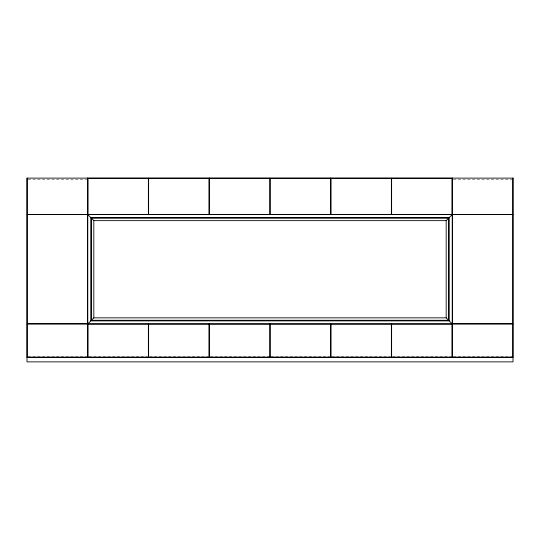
<?xml version="1.0" encoding="UTF-8"?>
<svg xmlns="http://www.w3.org/2000/svg" width="540" height="540" viewBox="0 0 540 540"><rect width="100%" height="100%" fill="white"/><g stroke="black" fill="none" stroke-linecap="round" stroke-linejoin="round"><path stroke-width="0.41" stroke-dasharray="2.7 2.03" d="M28.093 179.213L86.657 179.213M453.344 179.213L511.907 179.213M28.093 356.231L86.657 356.231M88.844 356.231L147.406 356.231M149.594 356.231L208.157 356.231M210.344 356.231L268.906 356.231M271.094 356.231L329.656 356.231M331.844 356.231L390.407 356.231M392.594 356.231L451.157 356.231M453.344 356.231L511.907 356.231"/><path stroke-width="0.81" d="M93.825 317.844L87.75 323.919L452.25 323.919L446.175 317.844L93.825 317.844L93.825 220.644L87.75 214.569L452.25 214.569L446.175 220.644L93.825 220.644M27 357.332L513 357.332M512.879 178.119L512.879 214.448L452.371 214.448L452.371 178.119M452.25 178.119L452.25 357.332M446.175 220.644L446.175 317.844M330.75 178.119L330.75 214.569M330.75 323.919L330.75 357.332M209.25 178.119L209.25 214.569M209.25 323.919L209.25 357.332M87.75 178.119L87.75 357.332M87.629 178.119L87.629 214.448L27.122 214.448L27.122 178.119M513 178.119L27 178.119L27 361.881L513 361.881L513 178.119M148.379 178.241L87.872 178.241L87.872 214.441L148.379 214.441L148.379 178.241M209.129 178.241L148.622 178.241L148.622 214.441L209.129 214.441L209.129 178.241M269.879 178.241L209.372 178.241L209.372 214.441L269.879 214.441L269.879 178.241M330.629 178.241L270.122 178.241L270.122 214.441L330.629 214.441L330.629 178.241M391.379 178.241L330.872 178.241L330.872 214.441L391.379 214.441L391.379 178.241M452.129 178.241L391.621 178.241L391.621 214.441L452.129 214.441L452.129 178.241M87.629 214.569L27.122 214.569L27.122 323.791L87.629 323.791L87.629 214.569M512.879 214.569L452.371 214.569L452.371 323.791L512.879 323.791L512.879 214.569M449.213 217.607L90.788 217.607L90.788 320.882L449.213 320.882L449.213 217.607M448.605 218.207L91.395 218.207L91.395 320.274L448.605 320.274L448.605 218.207M87.629 323.919L27.122 323.919L27.122 357.21L87.629 357.21L87.629 323.919M512.879 323.919L452.371 323.919L452.371 357.21L512.879 357.21L512.879 323.919M148.379 324.041L87.872 324.041L87.872 357.21L148.379 357.21L148.379 324.041M209.129 324.041L148.622 324.041L148.622 357.21L209.129 357.21L209.129 324.041M269.879 324.041L209.372 324.041L209.372 357.21L269.879 357.21L269.879 324.041M330.629 324.041L270.122 324.041L270.122 357.21L330.629 357.21L330.629 324.041M391.379 324.041L330.872 324.041L330.872 357.21L391.379 357.21L391.379 324.041M452.129 324.041L391.621 324.041L391.621 357.21L452.129 357.21L452.129 324.041"/></g></svg>
